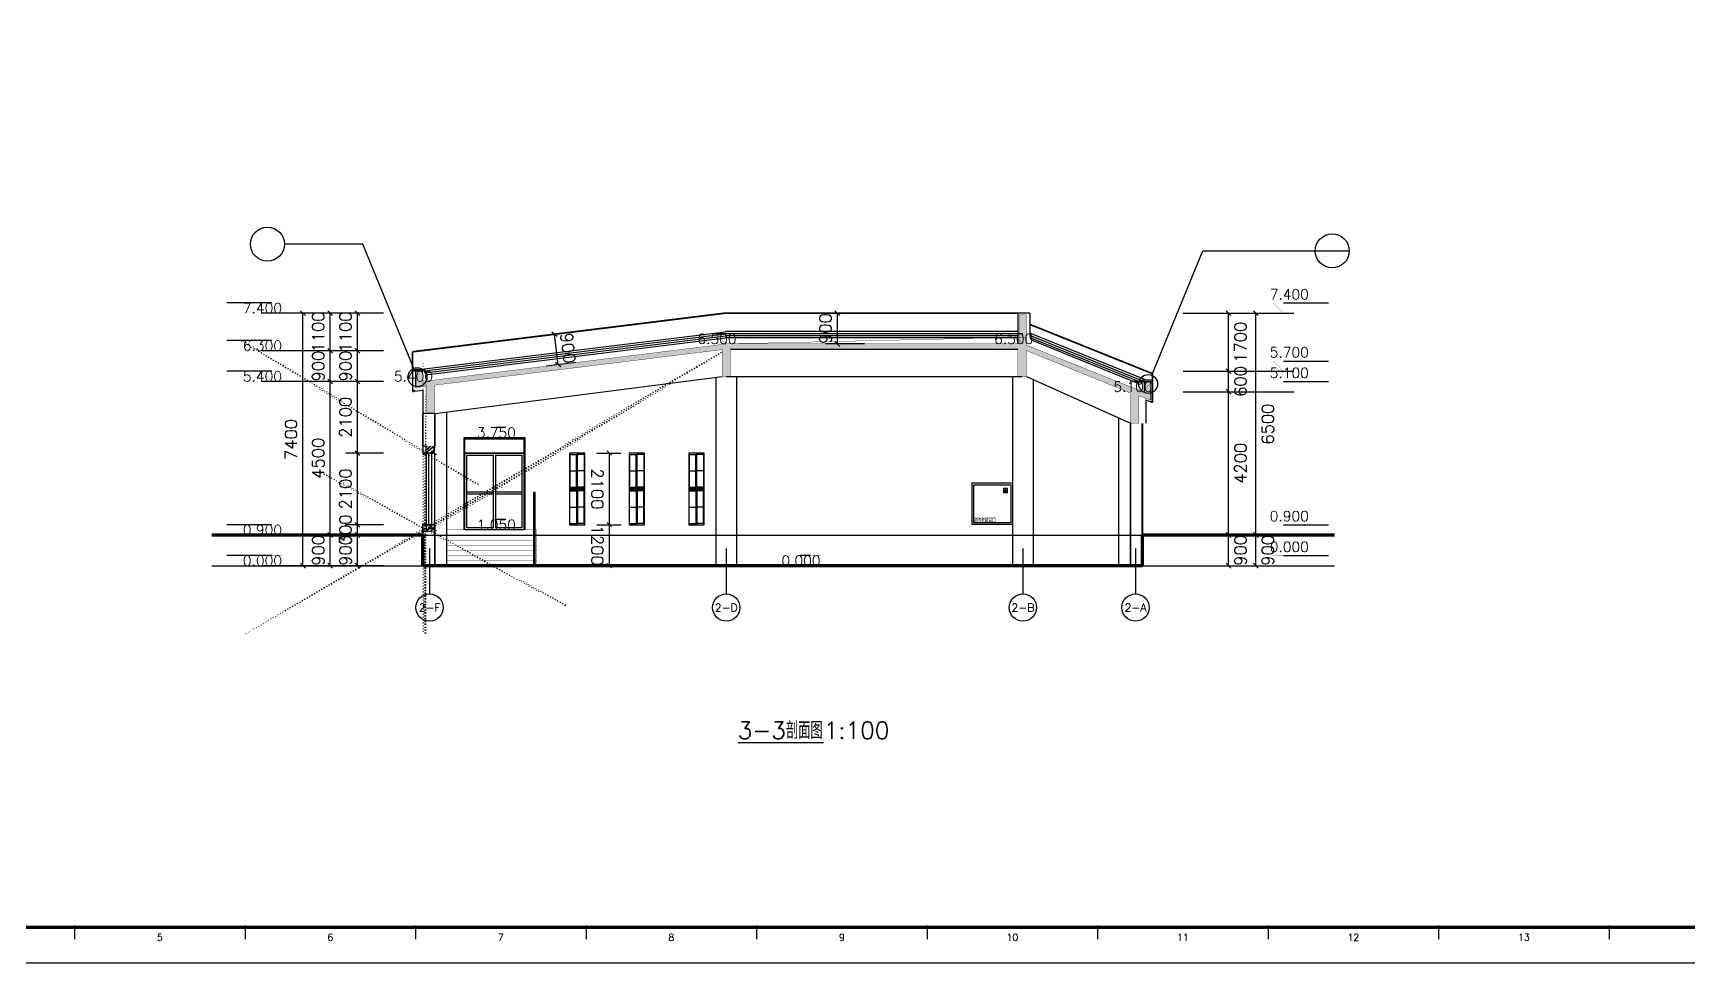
# Model space of a CAD drawing. Header units: inches. Extents: x 0 to 508000, y 0 to 738838.
# Drawn here: x 298583 to 347109, y 198338 to 225589 of the extents above; entities that cross this region are included whole.
import ezdxf
from ezdxf.enums import TextEntityAlignment as Align
from ezdxf.lldxf.tags import DXFTag

# ---------------------------------------------------------------- set-up
doc = ezdxf.new("R2010")
doc.units = ezdxf.units.IN
doc.header["$LTSCALE"] = 1000
doc.header["$MEASUREMENT"] = 0
doc.layers.get('0').update_dxf_attribs({"true_color": 0xffffff})
for name, color, linetype, true_color in [('AXIS', 3, 'Continuous', 0x00ff00), ('DIM_ELEV', 3, 'Continuous', 0x00ff00), ('DIM_IDEN', 3, 'Continuous', 0x00ff00), ('DIM_SYMB', 3, 'Continuous', 0x00ff00), ('DOTE', 1, 'DOTE', 0xff0000), ('E_WINDOW', 4, 'Continuous', 0x00ffff), ('PUB_DIM', 3, 'Continuous', 0x00ff00), ('TK', 7, 'Continuous', 0xffffff), ('ZG-图框层', 4, 'Continuous', 0x00ffff)]:
    doc.layers.add(name, color=color, linetype=linetype, true_color=true_color)
doc.styles.add('ISOCP', font='txt.shx', dxfattribs={"height": 0.2, "bigfont": 'gbcbig.shx'})
doc.styles.add('TXTSTY_ANONYMOUS', font='txt.shx', dxfattribs={"height": 0.2, "bigfont": 'gbcbig.shx'})
tags = doc.linetypes.add('DOTE', pattern=[2.4200000000000004, 2, -0.2, 0.02, -0.2]).pattern_tags.tags
tags[10:11] = [DXFTag(74, 4), DXFTag(75, 0), DXFTag(340, '0'), DXFTag(46, 0.0), DXFTag(50, 0.0), DXFTag(44, 0.0), DXFTag(45, 0.0)]
tags[8:9] = [DXFTag(74, 4), DXFTag(75, 0), DXFTag(340, '0'), DXFTag(46, 0.0), DXFTag(50, 0.0), DXFTag(44, 0.0), DXFTag(45, 0.0)]
tags[6:7] = [DXFTag(74, 4), DXFTag(75, 0), DXFTag(340, '0'), DXFTag(46, 0.0), DXFTag(50, 0.0), DXFTag(44, 0.0), DXFTag(45, 0.0)]
tags[4:5] = [DXFTag(74, 4), DXFTag(75, 0), DXFTag(340, '0'), DXFTag(46, 0.0), DXFTag(50, 0.0), DXFTag(44, 0.0), DXFTag(45, 0.0)]
pattern_1 = [(45, (-815206305.8727812, -579332930.2145154), (-53.03300858899106, 53.03300858899107), []), (49.99999999999999, (-815206305.8727812, -579332930.2145154), (215.178054780226, -18.82564049477853), [22.5, -247.5]), (355, (-815206305.8727812, -579332930.2145154), (-41.6254000839, 225.6576401100035), [18, -198]), (100.4514, (-815206287.9412771, -579332931.7833174), (173.5528145142065, 206.8318626182861), [19.122057, -210.3426336]), (46.18420000000002, (-815206305.8727812, -579332870.2145154), (320.1723145876933, -49.65570429870542), [33.74999999999994, -371.2499999999995]), (96.6356, (-815206279.1917577, -579332874.3525076), (280.398811664611, 292.2353612701325), [28.6830864, -315.5139]), (351.1842, (-815206305.8727812, -579332870.2145154), (280.3985835400882, 292.2355802775974), [27, -297]), (21, (-815206275.8727812, -579332885.2145154), (179.0721156355385, -120.7856671996016), [22.5, -247.5]), (326.0000000000001, (-815206275.8727812, -579332885.2145154), (72.99459957647451, 217.5450135140559), [18, -198]), (71.4514, (-815206260.9501113, -579332895.2799972), (252.066788574447, 96.75914901298572), [19.122057, -210.3426336]), (37.50000000000001, (-815206305.8727812, -579332930.2145154), (3.647956595187201, 99.86815614939344), [0, -195.6, 0, -201, 0, -198.75]), (7.499999999999999, (-815206305.8727812, -579332930.2145154), (78.92086123264458, 118.3235135647081), [0, -114.6, 0, -191.1, 0, -75.75]), (327.5, (-815206372.7727811, -579332930.2145154), (160.1467308517227, -6.766461520313927), [0, -75, 0, -234, 0, -310.5]), (317.5, (-815206402.7727811, -579332930.2145154), (174.9558508027159, 30.03149469969532), [0, -97.5, 0, -155.4, 0, -220.5])]

# ---------------------------------------------------------------- blocks, each defined once
blk = doc.blocks.new('DAnoyomous10197')
at = {"layer": 'DIM_ELEV', "lineweight": -3}
blk.add_line((321374.5917341709, 210278.84593153), (321074.5917341709, 210278.84593153), dxfattribs=at)
at = {"layer": 'DIM_ELEV', "lineweight": -3, "const_width": 1}
blk.add_lwpolyline([(321074.5917341709, 210278.84593153), (321674.5917341709, 210278.84593153), (321374.5917341709, 209978.84593153)], close=True, dxfattribs=at)
at = {"layer": 'DIM_ELEV', "color": 7, "true_color": 0xffffff, "style": 'TXTSTY_ANONYMOUS'}
blk.add_text('0.000', height=297.5, dxfattribs=at).set_placement((321674.5917341709, 209978.84593153), align=Align.RIGHT)
blk = doc.blocks.new('DAnoyomous10201')
at = {"layer": 'DIM_ELEV', "lineweight": -3}
blk.add_line((310010.2662757635, 215678.84593153), (309710.2662757635, 215678.84593153), dxfattribs=at)
at = {"layer": 'DIM_ELEV', "lineweight": -3, "const_width": 1}
blk.add_lwpolyline([(309710.2662757635, 215678.84593153), (310310.2662757635, 215678.84593153), (310010.2662757635, 215378.84593153)], close=True, dxfattribs=at)
at = {"layer": 'DIM_ELEV', "color": 7, "true_color": 0xffffff, "style": 'TXTSTY_ANONYMOUS'}
blk.add_text('5.400', height=297.5, dxfattribs=at).set_placement((310310.2662757635, 215378.84593153), align=Align.RIGHT)
blk = doc.blocks.new('DAnoyomous10205')
at = {"layer": 'DIM_ELEV', "lineweight": -3}
blk.add_line((318910.2662762403, 216778.84593153), (318610.2662762403, 216778.84593153), dxfattribs=at)
at = {"layer": 'DIM_ELEV', "lineweight": -3, "const_width": 1}
blk.add_lwpolyline([(318610.2662762403, 216778.84593153), (319210.2662762403, 216778.84593153), (318910.2662762403, 216478.84593153)], close=True, dxfattribs=at)
at = {"layer": 'DIM_ELEV', "color": 7, "true_color": 0xffffff, "style": 'TXTSTY_ANONYMOUS'}
blk.add_text('6.500', height=297.5, dxfattribs=at).set_placement((319210.2662762403, 216478.84593153), align=Align.RIGHT)
blk = doc.blocks.new('DAnoyomous10220')
at = {"layer": 'DIM_ELEV', "lineweight": -3}
blk.add_line((327610.2662761211, 216778.84593153), (327310.2662761211, 216778.84593153), dxfattribs=at)
at = {"layer": 'DIM_ELEV', "lineweight": -3, "const_width": 1}
blk.add_lwpolyline([(327310.2662761211, 216778.84593153), (327910.2662761211, 216778.84593153), (327610.2662761211, 216478.84593153)], close=True, dxfattribs=at)
at = {"layer": 'DIM_ELEV', "color": 7, "true_color": 0xffffff, "style": 'TXTSTY_ANONYMOUS'}
blk.add_text('6.500', height=297.5, dxfattribs=at).set_placement((327910.2662761211, 216478.84593153), align=Align.RIGHT)
blk = doc.blocks.new('DAnoyomous10224')
at = {"layer": 'DIM_ELEV', "lineweight": -3}
blk.add_line((331110.2662760019, 215378.84593153), (330810.2662760019, 215378.84593153), dxfattribs=at)
at = {"layer": 'DIM_ELEV', "lineweight": -3, "const_width": 1}
blk.add_lwpolyline([(330810.2662760019, 215378.84593153), (331410.2662760019, 215378.84593153), (331110.2662760019, 215078.84593153)], close=True, dxfattribs=at)
at = {"layer": 'DIM_ELEV', "color": 7, "true_color": 0xffffff, "style": 'TXTSTY_ANONYMOUS'}
blk.add_text('5.100', height=297.5, dxfattribs=at).set_placement((331410.2662760019, 215078.84593153), align=Align.RIGHT)
blk = doc.blocks.new('$EWDLib$00000644')
at = {"lineweight": -3}
for p, q in [((1470, 2370), (30, 2370)), ((30, 2370), (30, 2000)), ((1470, 2000), (1470, 2370)), ((1470, 2000), (30, 2000)), ((30, 2000), (1470, 2000)), ((30, 2000), (30, 2.273736754432321e-13)), ((78.97999999999956, 1950.519999999997), (78.97999999999956, 49.47999999999638)), ((725.5040000000008, 1950.519999999997), (78.97999999999968, 1950.519999999997)), ((725.5040000000008, 1950.519999999997), (725.5040000000008, 49.47999999999638)), ((1421.02, 1950.519999999997), (774.4840000000005, 1950.519999999997)), ((774.4840000000004, 49.48000000000002), (774.4840000000004, 1950.519999999997)), ((1421.02, 49.48000000000002), (1421.02, 1950.519999999997)), ((1470, 0), (1470, 2000)), ((78.97999999999593, 979.7039999999963), (725.5039999999971, 979.7039999999981)), ((78.97999999999593, 930.2239999999963), (725.5039999999971, 930.2239999999981)), ((774.4839999999967, 979.7039999999981), (1421.019999999997, 979.704)), ((774.4839999999967, 930.2239999999981), (1421.019999999997, 930.2239999999999)), ((30, 0), (1470, 0)), ((78.97999999999956, 49.47999999999638), (725.5040000000007, 49.4799999999982)), ((774.4840000000004, 49.4799999999982), (1421.02, 49.48000000000002))]:
    blk.add_line(p, q, dxfattribs=at)
blk.add_lwpolyline([(0, 0), (0, 2400), (1500.000000000004, 2400), (1500.000000000004, 0)], dxfattribs=at)
blk = doc.blocks.new('$EWDLib$00000535')
at = {"lineweight": -3, "ltscale": 100}
for p, q in [((0, 0), (0, 1399.999999999996)), ((0, 1399.999999999996), (1399.999999999996, 1400)), ((50, 1375), (649.9999999999927, 1375)), ((50, 1375), (50, 737.5)), ((650, 737.5), (649.9999999999927, 1375)), ((700, 712.5), (699.9999999999964, 1400)), ((1350.000000000007, 1375), (750.0000000000146, 1375)), ((750.0000000000073, 737.5), (750.0000000000146, 1375)), ((1350.000000000007, 1375), (1350.000000000007, 737.5)), ((1399.999999999996, 1400), (1400, 0)), ((50, 1056.25), (649.9999999999964, 1056.250000000007)), ((1350.000000000007, 1056.25), (750.0000000000109, 1056.250000000007)), ((0, 712.5), (1399.999999999996, 712.5000000000036)), ((0, 687.5), (1399.999999999996, 687.5000000000036)), ((50, 737.5), (650, 737.5)), ((50, 24.99999999999272), (50, 662.4999999999927)), ((50, 662.4999999999927), (650, 662.4999999999927)), ((650, 662.4999999999927), (649.9999999999927, 24.99999999999272)), ((700.0000000000036, 0), (700, 687.4999999999999)), ((1350.000000000007, 737.5), (750.0000000000073, 737.5)), ((1350.000000000007, 662.4999999999927), (750.0000000000073, 662.4999999999927)), ((750.0000000000073, 662.4999999999927), (750.0000000000146, 24.99999999999272)), ((1350.000000000007, 24.99999999999272), (1350.000000000007, 662.4999999999927)), ((50, 343.7499999999927), (649.9999999999964, 343.7499999999854)), ((1350.000000000007, 343.7499999999927), (750.0000000000109, 343.7499999999854)), ((1400, 0), (0, 0)), ((50, 24.99999999999272), (649.9999999999927, 24.99999999999272)), ((1350.000000000007, 24.99999999999272), (750.0000000000146, 24.99999999999272))]:
    blk.add_line(p, q, dxfattribs=at)
blk = doc.blocks.new('bvhgfjhkjtu')
at = {"true_color": 0xff00bf}
blk.add_hatch(color=220, dxfattribs=at).paths.add_polyline_path([(1276703, 705500), (1276670, 705442.8423233504), (1276736, 705442.8423233505)], flags=0)
at = {"color": 220, "lineweight": -3, "true_color": 0xff00bf}
for points in [[(1275713, 704481), (1276913, 704481), (1276913, 705681), (1275713, 705681)], [(1275763, 704531), (1276863, 704531), (1276863, 705631), (1275763, 705631)], [(1276703, 705500), (1276670, 705442.8423233504), (1276736, 705442.8423233505)]]:
    blk.add_lwpolyline(points, close=True, dxfattribs=at)
for points in [[(1276658, 705411), (1276748, 705411, 0.4142135623764868), (1276763, 705426), (1276763, 705516, 0.4142135623764868), (1276748, 705531), (1276658, 705531, 0.4142135623764868), (1276643, 705516), (1276643, 705426, 0.4142135623764868)], [(1276658, 705416), (1276748, 705416, 0.4142135623842478), (1276758, 705426), (1276758, 705516, 0.4142135623842478), (1276748, 705526), (1276658, 705526, 0.4142135623842478), (1276648, 705516), (1276648, 705426, 0.4142135623842478)]]:
    blk.add_lwpolyline(points, format="xyb", close=True, dxfattribs=at)
at = {"color": 220, "true_color": 0xff00bf, "style": 'TXTSTY_ANONYMOUS'}
blk.add_text('消防救援窗口', height=106.25, dxfattribs=at).set_placement((1275774, 704549.5))
blk = doc.blocks.new('DAnoyomous10320')
at = {"layer": 'PUB_DIM', "lineweight": -3}
for p, q in [((314387.2184127569, 216826.665622592), (313522.4347435236, 216719.7822477818)), ((313948.6419432163, 216701.2108281851), (313790.9414820671, 216824.2171877623)), ((313980.1876674891, 215869.5103732347), (313869.7917126417, 216762.7140079737)), ((314497.6143676043, 215933.4619878531), (313632.8306983709, 215826.5786130428)), ((314059.0378980637, 215808.0071934462), (313901.3374369144, 215931.0135530233))]:
    blk.add_line(p, q, dxfattribs=at)
at = {"layer": 'PUB_DIM', "color": 7, "true_color": 0xffffff, "style": 'TXTSTY_ANONYMOUS'}
blk.add_text('900', height=350, rotation=277.0457779442204, dxfattribs=at).set_placement((314272.3466591835, 216359.0439507961), align=Align.MIDDLE_CENTER)
blk = doc.blocks.new('DAnoyomous10327')
at = {"layer": 'PUB_DIM', "lineweight": -3}
for p, q in [((322238.2579922676, 217308.1352534294), (322096.8366360664, 217449.5566096306)), ((322960.2662761211, 217378.84593153), (321817.547314167, 217378.84593153)), ((322167.547314167, 216478.84593153), (322167.547314167, 217378.84593153)), ((322960.2662761211, 216478.84593153), (321817.547314167, 216478.84593153)), ((322238.2579922676, 216408.1352534294), (322096.8366360664, 216549.5566096306))]:
    blk.add_line(p, q, dxfattribs=at)
at = {"layer": 'PUB_DIM', "color": 7, "true_color": 0xffffff, "style": 'TXTSTY_ANONYMOUS'}
blk.add_text('900', height=350, rotation=90.00000250447816, dxfattribs=at).set_placement((321817.547314167, 216928.84593153), align=Align.MIDDLE_CENTER)
blk = doc.blocks.new('DAnoyomous10357')
at = {"layer": 'PUB_DIM', "lineweight": -3}
for p, q in [((308166.8270093203, 217308.1352534294), (308025.4056531191, 217449.5566096306)), ((308862.1810842752, 217378.84593153), (307746.1163312197, 217378.84593153)), ((308096.1163312197, 216278.6153584719), (308096.1163312197, 217378.84593153)), ((308862.1810842752, 216278.6153584719), (307746.1163312197, 216278.6153584719)), ((308166.8270093203, 216207.9046803713), (308025.4056531191, 216349.3260365725)), ((308096.1163312197, 215378.84593153), (308096.1163312197, 216278.6153584719)), ((308862.1810842752, 215378.84593153), (307746.1163312197, 215378.84593153)), ((308166.8270093203, 215308.1352534294), (308025.4056531191, 215449.5566096306)), ((308096.1163312197, 213279.0897883177), (308096.1163312197, 215378.84593153)), ((308862.1810842752, 213279.0897883177), (307746.1163312197, 213279.0897883177)), ((308166.8270093203, 213208.3791102171), (308025.4056531191, 213349.8004664183)), ((308096.1163312197, 211178.84593153), (308096.1163312197, 213279.0897883177)), ((308862.1810842752, 211178.84593153), (307746.1163312197, 211178.84593153)), ((308166.8270093203, 211108.1352534294), (308025.4056531191, 211249.5566096306)), ((308096.1163312197, 210878.84593153), (308096.1163312197, 211178.84593153)), ((308862.1810842752, 210878.84593153), (307746.1163312197, 210878.84593153)), ((308166.8270093203, 210808.1352534294), (308025.4056531191, 210949.5566096306)), ((308096.1163312197, 209978.84593153), (308096.1163312197, 210878.84593153)), ((308862.1810842752, 209978.84593153), (307746.1163312197, 209978.84593153)), ((308166.8270093203, 209908.1352534294), (308025.4056531191, 210049.5566096306))]:
    blk.add_line(p, q, dxfattribs=at)
at = {"layer": 'PUB_DIM', "color": 7, "true_color": 0xffffff, "style": 'TXTSTY_ANONYMOUS'}
for s, p in [('1100', (307746.1163312197, 216828.7306449413)), ('900', (307746.1163312197, 215828.7306449413)), ('2100', (307746.1163312197, 214328.9678599834)), ('2100', (307746.1163312197, 212228.9678599834)), ('300', (307746.1163312197, 211028.84593153)), ('900', (307746.1163312197, 210428.84593153))]:
    blk.add_text(s, height=350, rotation=90.00000250447816, dxfattribs=at).set_placement(p, align=Align.MIDDLE_CENTER)
blk = doc.blocks.new('DAnoyomous10376')
at = {"layer": 'PUB_DIM', "lineweight": -3}
for p, q in [((307366.8270093203, 217308.1352534294), (307225.4056531191, 217449.5566096306)), ((308062.1810842752, 217378.84593153), (306946.1163312197, 217378.84593153)), ((307296.1163312197, 216278.6153584719), (307296.1163312197, 217378.84593153)), ((308062.1810842752, 216278.6153584719), (306946.1163312197, 216278.6153584719)), ((307366.8270093203, 216207.9046803713), (307225.4056531191, 216349.3260365725)), ((307296.1163312197, 215378.84593153), (307296.1163312197, 216278.6153584719)), ((308062.1810842752, 215378.84593153), (306946.1163312197, 215378.84593153)), ((307366.8270093203, 215308.1352534294), (307225.4056531191, 215449.5566096306)), ((307296.1163312197, 210878.84593153), (307296.1163312197, 215378.84593153)), ((308062.1810842752, 210878.84593153), (306946.1163312197, 210878.84593153)), ((307366.8270093203, 210808.1352534294), (307225.4056531191, 210949.5566096306)), ((307296.1163312197, 209978.84593153), (307296.1163312197, 210878.84593153)), ((308062.1810842752, 209978.84593153), (306946.1163312197, 209978.84593153)), ((307366.8270093203, 209908.1352534294), (307225.4056531191, 210049.5566096306))]:
    blk.add_line(p, q, dxfattribs=at)
at = {"layer": 'PUB_DIM', "color": 7, "true_color": 0xffffff, "style": 'TXTSTY_ANONYMOUS'}
for s, p in [('1100', (306946.1163312197, 216828.7306449413)), ('900', (306946.1163312197, 215828.7306449413)), ('4500', (306946.1163312197, 213128.84593153)), ('900', (306946.1163312197, 210428.84593153))]:
    blk.add_text(s, height=350, rotation=90.00000250447816, dxfattribs=at).set_placement(p, align=Align.MIDDLE_CENTER)
blk = doc.blocks.new('DAnoyomous10383')
at = {"layer": 'PUB_DIM', "lineweight": -3}
for p, q in [((306566.8270093203, 217308.1352534294), (306425.4056531191, 217449.5566096306)), ((308374.3311139345, 217378.84593153), (306146.1163312197, 217378.84593153)), ((306496.1163312197, 209978.84593153), (306496.1163312197, 217378.84593153)), ((308374.3311139345, 209978.84593153), (306146.1163312197, 209978.84593153)), ((306566.8270093203, 209908.1352534294), (306425.4056531191, 210049.5566096306))]:
    blk.add_line(p, q, dxfattribs=at)
at = {"layer": 'PUB_DIM', "color": 7, "true_color": 0xffffff, "style": 'TXTSTY_ANONYMOUS'}
blk.add_text('7400', height=350, rotation=90.00000250447816, dxfattribs=at).set_placement((306146.1163312197, 213678.84593153), align=Align.MIDDLE_CENTER)
blk = doc.blocks.new('DAnoyomous10388')
at = {"layer": 'DIM_ELEV', "lineweight": -3}
for p, q in [((305582.6044669151, 210278.84593153), (304262.6044669151, 210278.84593153)), ((308392.3968154192, 209978.84593153), (305282.6044669151, 209978.84593153))]:
    blk.add_line(p, q, dxfattribs=at)
at = {"layer": 'DIM_ELEV', "lineweight": -3, "const_width": 1}
blk.add_lwpolyline([(305282.6044669151, 210278.84593153), (305882.6044669151, 210278.84593153), (305582.6044669151, 209978.84593153)], close=True, dxfattribs=at)
at = {"layer": 'DIM_ELEV', "color": 7, "true_color": 0xffffff, "style": 'TXTSTY_ANONYMOUS'}
blk.add_text('0.000', height=297.5, dxfattribs=at).set_placement((305882.6044669151, 209978.84593153), align=Align.RIGHT)
blk = doc.blocks.new('DAnoyomous10393')
at = {"layer": 'DIM_ELEV', "lineweight": -3}
for p, q in [((305582.6044669151, 211178.84593153), (304262.6044669151, 211178.84593153)), ((308392.3968154192, 210878.84593153), (305282.6044669151, 210878.84593153))]:
    blk.add_line(p, q, dxfattribs=at)
at = {"layer": 'DIM_ELEV', "lineweight": -3, "const_width": 1}
blk.add_lwpolyline([(305282.6044669151, 211178.84593153), (305882.6044669151, 211178.84593153), (305582.6044669151, 210878.84593153)], close=True, dxfattribs=at)
at = {"layer": 'DIM_ELEV', "color": 7, "true_color": 0xffffff, "style": 'TXTSTY_ANONYMOUS'}
blk.add_text('0.900', height=297.5, dxfattribs=at).set_placement((305882.6044669151, 210878.84593153), align=Align.RIGHT)
blk = doc.blocks.new('DAnoyomous10398')
at = {"layer": 'DIM_ELEV', "lineweight": -3}
for p, q in [((305582.6044669151, 215678.84593153), (304262.6044669151, 215678.84593153)), ((308392.3968154192, 215378.84593153), (305282.6044669151, 215378.84593153))]:
    blk.add_line(p, q, dxfattribs=at)
at = {"layer": 'DIM_ELEV', "lineweight": -3, "const_width": 1}
blk.add_lwpolyline([(305282.6044669151, 215678.84593153), (305882.6044669151, 215678.84593153), (305582.6044669151, 215378.84593153)], close=True, dxfattribs=at)
at = {"layer": 'DIM_ELEV', "color": 7, "true_color": 0xffffff, "style": 'TXTSTY_ANONYMOUS'}
blk.add_text('5.400', height=297.5, dxfattribs=at).set_placement((305882.6044669151, 215378.84593153), align=Align.RIGHT)
blk = doc.blocks.new('DAnoyomous10403')
at = {"layer": 'DIM_ELEV', "lineweight": -3}
for p, q in [((305582.6044669151, 216578.84593153), (304262.6044669151, 216578.84593153)), ((308392.3968154192, 216278.84593153), (305282.6044669151, 216278.84593153))]:
    blk.add_line(p, q, dxfattribs=at)
at = {"layer": 'DIM_ELEV', "lineweight": -3, "const_width": 1}
blk.add_lwpolyline([(305282.6044669151, 216578.84593153), (305882.6044669151, 216578.84593153), (305582.6044669151, 216278.84593153)], close=True, dxfattribs=at)
at = {"layer": 'DIM_ELEV', "color": 7, "true_color": 0xffffff, "style": 'TXTSTY_ANONYMOUS'}
blk.add_text('6.300', height=297.5, dxfattribs=at).set_placement((305882.6044669151, 216278.84593153), align=Align.RIGHT)
blk = doc.blocks.new('DAnoyomous10408')
at = {"layer": 'DIM_ELEV', "lineweight": -3}
for p, q in [((305582.6044669151, 217678.84593153), (304262.6044669151, 217678.84593153)), ((308392.3968154192, 217378.84593153), (305282.6044669151, 217378.84593153))]:
    blk.add_line(p, q, dxfattribs=at)
at = {"layer": 'DIM_ELEV', "lineweight": -3, "const_width": 1}
blk.add_lwpolyline([(305282.6044669151, 217678.84593153), (305882.6044669151, 217678.84593153), (305582.6044669151, 217378.84593153)], close=True, dxfattribs=at)
at = {"layer": 'DIM_ELEV', "color": 7, "true_color": 0xffffff, "style": 'TXTSTY_ANONYMOUS'}
blk.add_text('7.400', height=297.5, dxfattribs=at).set_placement((305882.6044669151, 217378.84593153), align=Align.RIGHT)
blk = doc.blocks.new('DAnoyomous10427')
at = {"layer": 'PUB_DIM', "lineweight": -3}
for p, q in [((333568.6728912592, 217449.5566096306), (333710.0942474604, 217308.1352534294)), ((332309.3530981541, 217378.84593153), (333989.3835693598, 217378.84593153)), ((333639.3835693598, 215678.84593153), (333639.3835693598, 217378.84593153)), ((332309.3530981541, 215678.84593153), (333989.3835693598, 215678.84593153)), ((333568.6728912592, 215749.5566096306), (333710.0942474604, 215608.1352534294)), ((333639.3835693598, 215078.84593153), (333639.3835693598, 215678.84593153)), ((332309.3530981541, 215078.84593153), (333989.3835693598, 215078.84593153)), ((333568.6728912592, 215149.5566096306), (333710.0942474604, 215008.1352534294)), ((333639.3835693598, 210878.84593153), (333639.3835693598, 215078.84593153)), ((332309.3530981541, 210878.84593153), (333989.3835693598, 210878.84593153)), ((333568.6728912592, 210949.5566096306), (333710.0942474604, 210808.1352534294)), ((333639.3835693598, 209978.84593153), (333639.3835693598, 210878.84593153)), ((332309.3530981541, 209978.84593153), (333989.3835693598, 209978.84593153)), ((333568.6728912592, 210049.5566096306), (333710.0942474604, 209908.1352534294))]:
    blk.add_line(p, q, dxfattribs=at)
at = {"layer": 'PUB_DIM', "color": 7, "true_color": 0xffffff, "style": 'TXTSTY_ANONYMOUS'}
for s, p in [('1700', (333989.3835693598, 216528.84593153)), ('600', (333989.3835693598, 215378.84593153)), ('4200', (333989.3835693598, 212978.84593153)), ('900', (333989.3835693598, 210428.84593153))]:
    blk.add_text(s, height=350, rotation=90.00000250447816, dxfattribs=at).set_placement(p, align=Align.MIDDLE_CENTER)
blk = doc.blocks.new('DAnoyomous10438')
at = {"layer": 'PUB_DIM', "lineweight": -3}
for p, q in [((334368.6728912592, 217449.5566096306), (334510.0942474604, 217308.1352534294)), ((333109.3530981541, 217378.84593153), (334789.3835693598, 217378.84593153)), ((334439.3835693598, 210878.84593153), (334439.3835693598, 217378.84593153)), ((333109.3530981541, 210878.84593153), (334789.3835693598, 210878.84593153)), ((334368.6728912592, 210949.5566096306), (334510.0942474604, 210808.1352534294)), ((334439.3835693598, 209978.84593153), (334439.3835693598, 210878.84593153)), ((333109.3530981541, 209978.84593153), (334789.3835693598, 209978.84593153)), ((334368.6728912592, 210049.5566096306), (334510.0942474604, 209908.1352534294))]:
    blk.add_line(p, q, dxfattribs=at)
at = {"layer": 'PUB_DIM', "color": 7, "true_color": 0xffffff, "style": 'TXTSTY_ANONYMOUS'}
for s, p in [('6500', (334789.3835693598, 214128.84593153)), ('900', (334789.3835693598, 210428.84593153))]:
    blk.add_text(s, height=350, rotation=90.00000250447816, dxfattribs=at).set_placement(p, align=Align.MIDDLE_CENTER)
blk = doc.blocks.new('DAnoyomous10443')
at = {"layer": 'DIM_ELEV', "lineweight": -3}
for p, q in [((335252.0464851856, 210278.84593153), (336572.0464851856, 210278.84593153)), ((332442.2541366816, 209978.84593153), (335552.0464851856, 209978.84593153))]:
    blk.add_line(p, q, dxfattribs=at)
at = {"layer": 'DIM_ELEV', "lineweight": -3, "const_width": 1}
blk.add_lwpolyline([(334952.0464851856, 210278.84593153), (335552.0464851856, 210278.84593153), (335252.0464851856, 209978.84593153)], close=True, dxfattribs=at)
at = {"layer": 'DIM_ELEV', "color": 7, "true_color": 0xffffff, "style": 'TXTSTY_ANONYMOUS'}
blk.add_text('0.000', height=297.5, dxfattribs=at).set_placement((335993.2964851856, 210383.84593153), align=Align.RIGHT)
blk = doc.blocks.new('DAnoyomous10448')
at = {"layer": 'DIM_ELEV', "lineweight": -3}
for p, q in [((335252.0464851856, 211178.84593153), (336572.0464851856, 211178.84593153)), ((332442.2541366816, 210878.84593153), (335552.0464851856, 210878.84593153))]:
    blk.add_line(p, q, dxfattribs=at)
at = {"layer": 'DIM_ELEV', "lineweight": -3, "const_width": 1}
blk.add_lwpolyline([(334952.0464851856, 211178.84593153), (335552.0464851856, 211178.84593153), (335252.0464851856, 210878.84593153)], close=True, dxfattribs=at)
at = {"layer": 'DIM_ELEV', "color": 7, "true_color": 0xffffff, "style": 'TXTSTY_ANONYMOUS'}
blk.add_text('0.900', height=297.5, dxfattribs=at).set_placement((335993.2964851856, 211283.84593153), align=Align.RIGHT)
blk = doc.blocks.new('DAnoyomous10453')
at = {"layer": 'DIM_ELEV', "lineweight": -3}
for p, q in [((332442.2541366816, 215078.84593153), (335552.0464851856, 215078.84593153)), ((335252.0464851856, 215378.84593153), (336572.0464851856, 215378.84593153))]:
    blk.add_line(p, q, dxfattribs=at)
at = {"layer": 'DIM_ELEV', "lineweight": -3, "const_width": 1}
blk.add_lwpolyline([(334952.0464851856, 215378.84593153), (335552.0464851856, 215378.84593153), (335252.0464851856, 215078.84593153)], close=True, dxfattribs=at)
at = {"layer": 'DIM_ELEV', "color": 7, "true_color": 0xffffff, "style": 'TXTSTY_ANONYMOUS'}
blk.add_text('5.100', height=297.5, dxfattribs=at).set_placement((335993.2964851856, 215483.84593153), align=Align.RIGHT)
blk = doc.blocks.new('DAnoyomous10458')
at = {"layer": 'DIM_ELEV', "lineweight": -3}
for p, q in [((335252.0464851856, 215978.84593153), (336572.0464851856, 215978.84593153)), ((332442.2541366816, 215678.84593153), (335552.0464851856, 215678.84593153))]:
    blk.add_line(p, q, dxfattribs=at)
at = {"layer": 'DIM_ELEV', "lineweight": -3, "const_width": 1}
blk.add_lwpolyline([(334952.0464851856, 215978.84593153), (335552.0464851856, 215978.84593153), (335252.0464851856, 215678.84593153)], close=True, dxfattribs=at)
at = {"layer": 'DIM_ELEV', "color": 7, "true_color": 0xffffff, "style": 'TXTSTY_ANONYMOUS'}
blk.add_text('5.700', height=297.5, dxfattribs=at).set_placement((335993.2964851856, 216083.84593153), align=Align.RIGHT)
blk = doc.blocks.new('DAnoyomous10463')
at = {"layer": 'DIM_ELEV', "lineweight": -3}
for p, q in [((335252.0464851856, 217678.84593153), (336572.0464851856, 217678.84593153)), ((332442.2541366816, 217378.84593153), (335552.0464851856, 217378.84593153))]:
    blk.add_line(p, q, dxfattribs=at)
at = {"layer": 'DIM_ELEV', "lineweight": -3, "const_width": 1}
blk.add_lwpolyline([(334952.0464851856, 217678.84593153), (335552.0464851856, 217678.84593153), (335252.0464851856, 217378.84593153)], close=True, dxfattribs=at)
at = {"layer": 'DIM_ELEV', "color": 7, "true_color": 0xffffff, "style": 'TXTSTY_ANONYMOUS'}
blk.add_text('7.400', height=297.5, dxfattribs=at).set_placement((335993.2964851856, 217783.84593153), align=Align.RIGHT)
blk = doc.blocks.new('DAnoyomous10476')
at = {"layer": 'AXIS', "lineweight": -3}
for p, q in [((310210.2662762403, 210485.6883460283), (310210.2662762519, 209150.8337370157)), ((318910.266276598, 210485.6883461475), (318910.2662766095, 209150.8337371349)), ((327610.2662762403, 210485.6883462667), (327610.2662762519, 209150.8337372541)), ((330910.2662763596, 210485.6883462667), (330910.2662763711, 209150.8337372541))]:
    blk.add_line(p, q, dxfattribs=at)
for centre in [(310210.2662762403, 208750.8337370157), (318910.266276598, 208750.8337371349), (327610.2662762403, 208750.8337372541), (330910.2662763596, 208750.8337372541)]:
    blk.add_circle(centre, 400, dxfattribs=at)
at = {"layer": 'AXIS', "color": 7, "true_color": 0xffffff, "style": 'TXTSTY_ANONYMOUS'}
for s, p in [('2-F', (310210.2662762403, 208750.8337370157)), ('2-D', (318910.266276598, 208750.8337371349)), ('2-B', (327610.2662762403, 208750.8337372541)), ('2-A', (330910.2662763596, 208750.8337372541))]:
    blk.add_text(s, height=233.3333282470703, dxfattribs=at).set_placement(p, align=Align.MIDDLE_CENTER)
blk = doc.blocks.new('DAnoyomous10480')
at = {"layer": 'DIM_ELEV', "lineweight": -3}
blk.add_line((312442.4586601257, 211328.84593153), (312142.4586601257, 211328.84593153), dxfattribs=at)
at = {"layer": 'DIM_ELEV', "lineweight": -3, "const_width": 1}
blk.add_lwpolyline([(312142.4586601257, 211328.84593153), (312742.4586601257, 211328.84593153), (312442.4586601257, 211028.84593153)], close=True, dxfattribs=at)
at = {"layer": 'DIM_ELEV', "color": 7, "true_color": 0xffffff, "style": 'TXTSTY_ANONYMOUS'}
blk.add_text('1.050', height=297.5, dxfattribs=at).set_placement((312742.4586601257, 211028.84593153), align=Align.RIGHT)
blk = doc.blocks.new('DAnoyomous10484')
at = {"layer": 'DIM_ELEV', "lineweight": -3}
blk.add_line((312442.4586601257, 214028.84593153), (312142.4586601257, 214028.84593153), dxfattribs=at)
at = {"layer": 'DIM_ELEV', "lineweight": -3, "const_width": 1}
blk.add_lwpolyline([(312142.4586601257, 214028.84593153), (312742.4586601257, 214028.84593153), (312442.4586601257, 213728.84593153)], close=True, dxfattribs=at)
at = {"layer": 'DIM_ELEV', "color": 7, "true_color": 0xffffff, "style": 'TXTSTY_ANONYMOUS'}
blk.add_text('3.750', height=297.5, dxfattribs=at).set_placement((312742.4586601257, 213728.84593153), align=Align.RIGHT)
blk = doc.blocks.new('DAnoyomous10495')
at = {"layer": 'PUB_DIM', "lineweight": -3}
for p, q in [((315110.2662738562, 213279.3333466053), (315828.6986843348, 213279.3333466053)), ((315415.1976306438, 213342.8344002962), (315542.1997380257, 213215.8322929144)), ((315478.6986843348, 213279.3333466053), (315478.6986843348, 211179.3333466053)), ((315110.2662738562, 211179.3333466053), (315828.6986843348, 211179.3333466053)), ((315415.1976306438, 211242.8344002962), (315542.1997380257, 211115.8322929144)), ((315478.6986843348, 211179.3333466053), (315478.6986843348, 209978.84593153)), ((315110.2662738562, 209978.84593153), (315828.6986843348, 209978.84593153)), ((315415.1976306438, 210042.3469852209), (315542.1997380257, 209915.3448778391))]:
    blk.add_line(p, q, dxfattribs=at)
at = {"layer": 'PUB_DIM', "color": 7, "true_color": 0xffffff, "style": 'TXTSTY_ANONYMOUS'}
for s, p in [('2100', (315128.6986843348, 212229.3333466053)), ('1200', (315128.6986843348, 210579.0896390676))]:
    blk.add_text(s, height=350, rotation=270.0000006832453, dxfattribs=at).set_placement(p, align=Align.MIDDLE_CENTER)
blk = doc.blocks.new('DAnoyomous20846')
at = {"layer": 'DIM_IDEN', "lineweight": -3}
for p, q in [((331385.1672421694, 215562.9103080034), (332882.6978890896, 219207.3588855267)), ((332882.6978890896, 219207.3588855267), (337179.1237415075, 219207.3588855267))]:
    blk.add_line(p, q, dxfattribs=at)
for centre, radius in [((336679.1237415075, 219207.3588855267), 500), ((331279.9247969389, 215306.7882176638), 276.9016024598164)]:
    blk.add_circle(centre, radius, dxfattribs=at)
blk = doc.blocks.new('DAnoyomous20851')
at = {"layer": 'DIM_IDEN', "lineweight": -3}
for p, q in [((308250.5206034184, 219403.1105837822), (305954.0947510004, 219403.1105837822)), ((309748.0512503386, 215758.662006259), (308250.5206034184, 219403.1105837822))]:
    blk.add_line(p, q, dxfattribs=at)
for centre, radius in [((305454.0947510004, 219403.1105837822), 500), ((309853.293695569, 215502.5399159193), 276.9016024598164)]:
    blk.add_circle(centre, radius, dxfattribs=at)
blk = doc.blocks.new('DAnoyomous39761')
at = {"layer": 'DIM_SYMB', "lineweight": -3}
blk.add_line((319244.5713332891, 204797.9155948162), (321764.5713332891, 204797.9155948162), dxfattribs=at)
at = {"layer": 'DIM_SYMB', "color": 7, "true_color": 0xffffff, "style": 'TXTSTY_ANONYMOUS'}
for s, p in [('3-3剖面图', (319244.5713332891, 204902.9155948162)), ('1:100', (321765.171333313, 204902.9155948162))]:
    blk.add_text(s, height=500, dxfattribs=at).set_placement(p)

msp = doc.modelspace()

# ---------------------------------------------------------------- hatches: boundary and pattern name
at = {"true_color": 0x333333}
h = msp.add_hatch(dxfattribs=at)
h.set_pattern_fill('钢筋混凝土', color=250, scale=762, angle=317.5, style=0)
h.set_pattern_definition(pattern_1)
h.paths.add_polyline_path([(310010.2662757635, 215378.84593153), (310010.2662757635, 215678.84593153), (309810.2662757635, 215678.84593153), (309810.2662757635, 215202.985484004), (310110.2662757635, 215240.0641356707), (310110.2662757635, 214440.0641356707), (310360.2662757635, 214440.0641356707), (310360.2662757635, 215270.9630120993), (318785.2662762403, 216312.2551468611), (318785.2662762403, 215528.84593153), (319035.2662762403, 215528.84593153), (319035.2662762403, 216328.84593153), (327460.2662760019, 216328.84593153), (327460.2662760019, 215528.84593153), (327710.2662760019, 215528.84593153), (327710.2662760019, 216286.6487586498), (330760.4613468647, 215040.2669248581), (330760.2662760019, 214154.1918445826), (331010.4613468647, 214154.1039248705), (331010.4613468647, 214954.5034073591), (331360.2662758827, 214834.5014027357), (331360.2662758827, 215378.84593153), (331160.2662760019, 215378.84593153), (331160.2662760019, 215061.6932280064), (327710.2662760019, 216445.2297699451), (327710.2662760019, 217328.84593153), (327510.2662760019, 217328.84593153), (327510.2662760019, 216478.84593153), (318910.2662762403, 216478.84593153)], flags=0)
at = {"true_color": 0xff00ff}
h = msp.add_hatch(dxfattribs=at)
h.set_pattern_fill('HONEY', color=6, scale=762, angle=300.0000000000001, style=0)
h.set_pattern_definition([(7.016709298534877e-15, (-8349591191.462799, 5503642764.047039), (71.4375, -41.24445), [47.625, -95.25]), (240, (-8349591191.462799, 5503642764.047039), (-71.43749146511708, -41.24446478285086), [47.62499999999993, -95.24999999999986]), (300.0000000000001, (-8349591191.462799, 5503642764.047039), (8.534882920407938e-06, -82.48891478285083), [-95.25, 47.625])])
h.paths.add_polyline_path([(310110.2662757635, 213479.089787364), (310010.2662757635, 213479.089787364), (310010.2662757635, 213249.0897883177), (310110.2662757635, 213249.0897883177)], flags=0)
at = {"true_color": 0x333333}
h = msp.add_hatch(dxfattribs=at)
h.set_pattern_fill('钢筋混凝土', color=250, scale=762, angle=317.5, style=0)
h.set_pattern_definition(pattern_1)
h.paths.add_polyline_path([(310110.2662757635, 213479.089787364), (310110.2662757635, 213279.089787364), (310360.2662757635, 213279.089787364), (310360.2662757635, 213479.089787364)], flags=0)
at = {"true_color": 0xff00ff}
h = msp.add_hatch(dxfattribs=at)
h.set_pattern_fill('HONEY', color=6, scale=762, angle=59.99999999999999, style=0)
h.set_pattern_definition([(7.016709298534877e-15, (-8349591191.462799, -5503218306.111319), (71.4375, 41.24445), [47.625, -95.25]), (120, (-8349591191.462799, -5503218306.111319), (-71.43749146511708, 41.24446478285086), [47.62499999999987, -95.24999999999974]), (59.99999999999999, (-8349591191.462799, -5503218306.111319), (8.534882920407938e-06, 82.48891478285083), [-95.25, 47.625])])
h.paths.add_polyline_path([(310110.2662757635, 210978.8459324837), (310110.2662757635, 211208.84593153), (310010.2662757635, 211208.84593153), (310010.2662757635, 210978.8459324837)], flags=0)
at = {"true_color": 0x333333}
h = msp.add_hatch(dxfattribs=at)
h.set_pattern_fill('钢筋混凝土', color=250, scale=762, angle=317.5, style=0)
h.set_pattern_definition(pattern_1)
h.paths.add_polyline_path([(310110.2662757635, 210978.8459324837), (310360.2662757635, 210978.8459324837), (310360.2662757635, 211178.8459324837), (310110.2662757635, 211178.8459324837)], flags=0)

# ---------------------------------------------------------------- linework, layer by layer
at = {"color": 6, "lineweight": -3, "true_color": 0xff00ff}
for p, q in [((327810.2662760019, 217378.84593153), (327460.2662758827, 217378.84593153)), ((327460.2662760019, 217378.84593153), (327460.2662760019, 216478.84593153)), ((327810.2662760019, 217378.84593153), (327810.2662761211, 216708.3444772959)), ((309907.1943128109, 215728.84593153), (318878.9386086464, 216837.7132040262)), ((310060.2662756443, 215687.3083995581), (318882.6324207783, 216777.7132040262)), ((310074.2133566141, 215628.5756576061), (318886.3262327909, 216717.7132040262)), ((310172.5324929953, 215580.2709223032), (318890.0200449228, 216657.7132040262)), ((327460.2662761211, 216838.84593153), (318897.337934494, 216838.84593153)), ((327460.2662761211, 216778.84593153), (318901.0317466259, 216778.84593153)), ((327460.2662761211, 216718.8459316492), (318904.7255586386, 216718.84593153)), ((327460.2662761211, 216658.84593153), (318908.4193707705, 216658.84593153)), ((331199.4487971067, 215428.84593153), (327810.2662760019, 216791.5187897682)), ((331110.2662761211, 215396.0079540014), (327810.2662760019, 216728.0863854885)), ((331097.0446861982, 215337.1112697124), (327817.5554322004, 216662.1534062624)), ((331004.3069962263, 215305.4929072857), (327911.5926264524, 216566.4611595869)), ((309710.2662757635, 215728.84593153), (310060.2662756443, 215728.84593153)), ((309710.2662757635, 215728.84593153), (309710.2662757635, 215089.8650358915)), ((310060.2662757635, 215728.84593153), (310060.2662757635, 215679.5157705545)), ((309710.2662757635, 215089.8650358915), (309740.2662757635, 215089.8650358915)), ((309740.2662757635, 215089.8650358915), (309740.2662757635, 215119.8650358915)), ((309740.2662757635, 215119.8650358915), (309770.2662757635, 215119.8650358915)), ((309770.2662756443, 215097.2807661295), (310010.2662757635, 215126.9436875582)), ((309770.2662757635, 215119.8650358915), (309770.2662756443, 215097.2807661295)), ((310010.2662757635, 215126.9436875582), (310010.2662757635, 214440.0641356707)), ((330849.5960823298, 215378.84593153), (331410.2662760019, 215378.84593153)), ((331110.2662760019, 215428.84593153), (331410.2662758827, 215428.84593153)), ((331110.2662760019, 215428.84593153), (331110.2662760019, 215381.1640100479)), ((331160.2662760019, 215378.84593153), (331160.2662758827, 215085.4721941948)), ((331360.2662758827, 215378.8459316492), (331360.2662758827, 214834.5014027357)), ((331410.2662758827, 215428.84593153), (331410.2662758827, 214764.4883621931)), ((331210.2662760019, 214833.0991761684), (331210.2662760019, 214154.177993536)), ((331350.2662757635, 214785.0716065168), (331210.2662761211, 214833.0991761684)), ((331380.2662757635, 214794.9592471123), (331350.2662757635, 214794.9592471123)), ((331350.2662757635, 214794.9592471123), (331350.2662757635, 214785.0716065168)), ((331380.2662757635, 214764.4883623123), (331380.2662757635, 214794.9592471123)), ((331410.2662757635, 214764.4883623123), (331380.2662757635, 214764.4883623123))]:
    msp.add_line(p, q, dxfattribs=at)
at = {"lineweight": -3}
for p, q in [((331410.2662758827, 215607.8854101896), (327810.2662761211, 217051.5757145882)), ((319035.2662762403, 216328.84593153), (327460.2662760019, 216328.84593153)), ((309810.2662757635, 215202.985484004), (309810.2662757635, 215678.8459316492)), ((310010.2662757635, 215678.84593153), (309810.2662757635, 215678.84593153)), ((310360.2662757635, 214440.0641356707), (318785.2662762403, 215528.84593153)), ((318910.2662762403, 215528.84593153), (327585.2662760019, 215528.84593153)), ((327710.2662760019, 215528.84593153), (330760.4613468647, 214154.1039248705)), ((310360.2662757635, 214440.0641356707), (310010.2662757635, 214440.0641356707)), ((310010.2662757635, 210878.84593153), (310010.2662757635, 211178.84593153))]:
    msp.add_line(p, q, dxfattribs=at)
at = {"color": 55, "lineweight": -3, "true_color": 0x99994c}
for p, q in [((318609.6234353781, 209978.84593153), (318609.6234353781, 215506.1472101212)), ((319209.6234353781, 215528.84593153), (319209.6234353781, 209978.84593153)), ((327309.6234354973, 209978.84593153), (327309.6234354973, 215528.84593153)), ((327909.6234352589, 215438.994412303), (327909.6234353781, 209978.84593153)), ((310709.6234353781, 214485.212351203), (310709.6234353781, 209978.84593153)), ((330409.6234353781, 214312.2287671566), (330409.6234354973, 209978.84593153))]:
    msp.add_line(p, q, dxfattribs=at)
at = {"color": 4, "lineweight": -3, "true_color": 0x00ffff}
for p, q in [((310360.2662757635, 213279.0897883177), (310010.2662757635, 213279.0897883177)), ((310010.2662757635, 213279.0897883177), (310360.2662757635, 213279.0897883177)), ((310360.2662757635, 213279.0897883177), (310010.2662757635, 213279.0897883177)), ((310110.2662757635, 213279.0897883177), (310110.2662757635, 211178.84593153)), ((310187.9770288467, 211178.84593153), (310187.9770288467, 213279.0897883177)), ((310272.0135167837, 211178.84593153), (310272.0135167837, 213279.0897883177)), ((310360.2662757635, 211178.84593153), (310360.2662757635, 213279.0897883177)), ((310010.2662757635, 211178.84593153), (310360.2662757635, 211178.84593153)), ((310360.2662757635, 211178.84593153), (310010.2662757635, 211178.84593153))]:
    msp.add_line(p, q, dxfattribs=at)
at = {"lineweight": -3}
for points, const_width in [([(318854.8590950966, 217378.84593153), (309710.2662756443, 216248.6153584719)], 50), ([(327460.2662760019, 217378.84593153), (318854.8590950966, 217378.84593153)], 50), ([(331410.2662758827, 215607.8854101896), (327810.2662760019, 217051.5757145882)], 50), ([(309710.2662757635, 216248.6153584719), (309710.2662757635, 215728.84593153)], 50), ([(331410.2662758827, 215428.84593153), (331410.2662758827, 215607.8854101896)], 50), ([(310010.2662757635, 213479.089787364), (310010.2662757635, 214440.0641356707)], 50), ([(310360.2662757635, 213479.089787364), (310360.2662757635, 214440.0641356707)], 50), ([(330760.2662760019, 209978.84593153), (330760.2662760019, 214154.1039248705)], 50), ([(331110.2662760019, 210878.84593153), (331110.2662760019, 214154.1039248705)], 50), ([(310360.2662757635, 209978.84593153), (310360.2662757635, 211178.8459324837)], 50), ([(303822.4513565302, 210878.84593153), (310010.2662757635, 210878.84593153)], 100), ([(310010.2662757635, 209978.84593153), (310010.2662757635, 210878.84593153)], 100), ([(310010.2662757635, 210878.84593153), (310010.2662757635, 210978.8459324837)], 50), ([(310709.6234353781, 211028.84593153), (310709.6234353781, 209978.84593153)], 10), ([(331110.2662760019, 210878.84593153), (336746.772487998, 210878.84593153)], 100), ([(331110.2662760019, 209978.84593153), (331110.2662760019, 210878.84593153)], 100), ([(310010.2662757635, 209978.84593153), (331110.2662760019, 209978.84593153)], 100)]:
    msp.add_lwpolyline(points, dxfattribs=dict(at, const_width=const_width))
at = {"color": 250, "lineweight": -3, "true_color": 0x333333, "const_width": 10}
for points in [[(310010.2662757635, 215378.84593153), (310010.2662757635, 215678.84593153), (309810.2662757635, 215678.84593153), (309810.2662757635, 215202.985484004), (310110.2662757635, 215240.0641356707), (310110.2662757635, 214440.0641356707), (310360.2662757635, 214440.0641356707), (310360.2662757635, 215270.9630120993), (318785.2662762403, 216312.2551468611), (318785.2662762403, 215528.84593153), (319035.2662762403, 215528.84593153), (319035.2662762403, 216328.84593153), (327460.2662760019, 216328.84593153), (327460.2662760019, 215528.84593153), (327710.2662760019, 215528.84593153), (327710.2662760019, 216286.6487586498), (330760.4613468647, 215040.2669248581), (330760.2662760019, 214154.1918445826), (331010.4613468647, 214154.1039248705), (331010.4613468647, 214954.5034073591), (331360.2662758827, 214834.5014027357), (331360.2662758827, 215378.84593153), (331160.2662760019, 215378.84593153), (331160.2662760019, 215061.6932280064), (327710.2662760019, 216445.2297699451), (327710.2662760019, 217328.84593153), (327510.2662760019, 217328.84593153), (327510.2662760019, 216478.84593153), (318910.2662762403, 216478.84593153)], [(310110.2662757635, 213479.089787364), (310360.2662757635, 213479.089787364), (310360.2662757635, 213279.089787364), (310110.2662757635, 213279.089787364)], [(310110.2662757635, 210978.8459324837), (310360.2662757635, 210978.8459324837), (310360.2662757635, 211178.8459324837), (310110.2662757635, 211178.8459324837)]]:
    msp.add_lwpolyline(points, close=True, dxfattribs=at)
for points in [[(327510.2662760019, 216478.84593153), (327510.2662760019, 217328.84593153)], [(327510.2662760019, 217328.84593153), (327710.2662760019, 217328.84593153)], [(327710.2662760019, 216678.84593153), (327710.2662760019, 217328.84593153)], [(318910.2662762403, 216478.84593153), (327710.2662760019, 216678.84593153)], [(327710.2662760019, 216445.2297699451), (327710.2662760019, 216678.84593153)], [(318785.2662762403, 216312.2551468611), (318785.2662762403, 215528.84593153), (319035.2662762403, 215528.84593153), (319035.2662762403, 216328.84593153)], [(327460.2662760019, 216328.84593153), (327460.2662760019, 215528.84593153), (327710.2662760019, 215528.84593153), (327710.2662760019, 216287.6907418966)], [(310110.2662757635, 215240.0641356707), (310110.2662757635, 214440.0641356707), (310360.2662757635, 214440.0641356707), (310360.2662757635, 215270.9630120993)], [(330760.4613468647, 215040.2669248581), (330760.4613468647, 214154.1039248705), (331010.4613468647, 214154.1039248705), (331010.4613468647, 214954.5034073591)]]:
    msp.add_lwpolyline(points, dxfattribs=at)
at = {"color": 6, "lineweight": -3, "true_color": 0xff00ff}
for points in [[(310110.2662757635, 213479.089787364), (310010.2662757635, 213479.089787364), (310010.2662757635, 213249.0897883177), (310110.2662757635, 213249.0897883177)], [(310110.2662757635, 210978.8459324837), (310010.2662757635, 210978.8459324837), (310010.2662757635, 211208.84593153), (310110.2662757635, 211208.84593153)]]:
    msp.add_lwpolyline(points, close=True, dxfattribs=at)
at = {"color": 2, "lineweight": -3, "true_color": 0xffff00}
msp.add_lwpolyline([(313309.6234353781, 209978.84593153), (313309.6234353781, 211028.84593153), (313309.6234353781, 212128.84593153), (313259.6234353781, 212128.84593153), (313259.6234353781, 211028.84593153), (313259.6234353781, 209978.84593153)], dxfattribs=at)
at = {"color": 2, "lineweight": -3, "true_color": 0xffff00, "const_width": 10}
for points in [[(313359.6234353781, 211028.84593153), (310709.6234353781, 211028.84593153)], [(313359.6234353781, 210878.84593153), (310709.6234353781, 210878.84593153)], [(313359.6234353781, 210728.84593153), (310709.6234353781, 210728.84593153)], [(313359.6234353781, 209978.84593153), (313359.6234353781, 210878.84593153), (313359.6234353781, 211028.84593153)], [(313359.6234353781, 210578.84593153), (310709.6234353781, 210578.84593153)], [(313359.6234353781, 210428.84593153), (310709.6234353781, 210428.84593153)], [(313359.6234353781, 210278.84593153), (310709.6234353781, 210278.84593153)], [(313359.6234353781, 210128.84593153), (310709.6234353781, 210128.84593153)]]:
    msp.add_lwpolyline(points, dxfattribs=at)
at = {"color": 6, "lineweight": -3, "true_color": 0xff00ff}
for centre, radius, start, end in [((318897.337934494, 216688.84593153), 150, 90, 97.04576912521931), ((318901.0317466259, 216628.84593153), 150, 90, 97.04576912521931), ((318904.7255586386, 216568.84593153), 150, 90, 97.04576912521931), ((318908.4193707705, 216508.84593153), 150, 90, 97.04576912521931), ((327960.2662761211, 216708.3444772959), 150, 180, 251.0652599125214), ((310160.2662757635, 215679.5157705545), 100, 180, 277.0457691252193), ((331030.2662760019, 215381.1640100479), 80, 251.065259932049, 9.662270677911647e-09)]:
    msp.add_arc(centre, radius, start, end, dxfattribs=at)
at = {"layer": 'DOTE', "color": 252, "lineweight": -3, "true_color": 0x848484}
for p, q in [((303822.4513565302, 210878.84593153), (336746.772487998, 210878.84593153)), ((303822.4513565302, 209978.84593153), (336746.772487998, 209978.84593153))]:
    msp.add_line(p, q, dxfattribs=at)
at = {"layer": 'TK', "lineweight": -3}
for p, q in [((299799.9999444485, 199429.7506915331), (299799.9999444485, 199038.4308348894)), ((304799.9999444485, 199429.7506915331), (304799.9999444485, 199038.4308348894)), ((309799.9999444485, 199429.7506915331), (309799.9999444485, 199038.4308348894)), ((314799.9999444485, 199429.7506915331), (314799.9999444485, 199038.4308348894)), ((319799.9999444485, 199429.7506915331), (319799.9999444485, 199038.4308348894)), ((324799.9999444485, 199429.7506915331), (324799.9999444485, 199038.4308348894)), ((329799.9999444485, 199429.7506915331), (329799.9999444485, 199038.4308348894)), ((334799.9999444485, 199429.7506915331), (334799.9999444485, 199038.4308348894)), ((339799.9999444485, 199429.7506915331), (339799.9999444485, 199038.4308348894)), ((344799.9999444485, 199429.7506915331), (344799.9999444485, 199038.4308348894))]:
    msp.add_line(p, q, dxfattribs=at)
at = {"layer": 'ZG-图框层', "lineweight": -3}
msp.add_lwpolyline([(277300.0000128746, 282438.4308348894), (277300.0000128746, 198338.4308348894), (411100.0000128746, 198338.4308348894), (411100.0000128746, 282438.4308348894)], close=True, dxfattribs=at)
at = {"layer": 'ZG-图框层', "lineweight": -3, "const_width": 100}
msp.add_lwpolyline([(279799.9999444485, 199384.0907632113), (279799.9999444485, 281438.4308348894), (410099.9999843836, 281438.4308348894), (410099.9999843836, 199384.0907632113)], close=True, dxfattribs=at)

# ---------------------------------------------------------------- block references
msp.add_blockref('bvhgfjhkjtu', (-949603.0474221706, -493286.6666535139))
at = {"layer": 'AXIS'}
msp.add_blockref('DAnoyomous10476', (0, 0), dxfattribs=at)
at = {"layer": 'DIM_ELEV'}
for name in ['DAnoyomous10463', 'DAnoyomous10408', 'DAnoyomous10403', 'DAnoyomous10205', 'DAnoyomous10220', 'DAnoyomous10458', 'DAnoyomous10398', 'DAnoyomous10201', 'DAnoyomous10453', 'DAnoyomous10224', 'DAnoyomous10484', 'DAnoyomous10448', 'DAnoyomous10393', 'DAnoyomous10480', 'DAnoyomous10443', 'DAnoyomous10388', 'DAnoyomous10197']:
    msp.add_blockref(name, (0, 0), dxfattribs=at)
at = {"layer": 'DIM_IDEN'}
for name in ['DAnoyomous20851', 'DAnoyomous20846']:
    msp.add_blockref(name, (0, 0), dxfattribs=at)
at = {"layer": 'DIM_SYMB'}
msp.add_blockref('DAnoyomous39761', (0, 0), dxfattribs=at)
at = {"layer": 'E_WINDOW'}
for name, p, xscale, yscale, rotation in [('$EWDLib$00000644', (313010.266273737, 211028.84593153), -1.199999999999997, 1.125, 360), ('$EWDLib$00000535', (314310.2662738562, 213279.3333466053), -0.3214285714285715, 1.5, 180), ('$EWDLib$00000535', (316060.266273737, 213279.3333466053), -0.3214285714285715, 1.5, 180), ('$EWDLib$00000535', (317810.2662732601, 213279.3333466053), -0.3214285714285715, 1.5, 180)]:
    msp.add_blockref(name, p, dxfattribs=dict(at, xscale=xscale, yscale=yscale, rotation=rotation))
at = {"layer": 'PUB_DIM'}
for name in ['DAnoyomous10383', 'DAnoyomous10376', 'DAnoyomous10357', 'DAnoyomous10327', 'DAnoyomous10427', 'DAnoyomous10438', 'DAnoyomous10320', 'DAnoyomous10495']:
    msp.add_blockref(name, (0, 0), dxfattribs=at)

# ---------------------------------------------------------------- texts
at = {"layer": 'TK', "style": 'ISOCP'}
for s, p in [('5', (302299.9999444485, 199088.4308348894)), ('6', (307299.9999444485, 199088.4308348894)), ('7', (312299.9999444485, 199088.4308348894)), ('8', (317299.9999444485, 199088.4308348894)), ('9', (322299.9999444485, 199088.4308348894)), ('10', (327299.9999444485, 199088.4308348894)), ('11', (332299.9999444485, 199088.4308348894)), ('12', (337299.9999444485, 199088.4308348894)), ('13', (342299.9999444485, 199088.4308348894))]:
    msp.add_text(s, height=200, dxfattribs=at).set_placement(p, align=Align.MIDDLE_CENTER)

doc.saveas('drawing.dxf')
